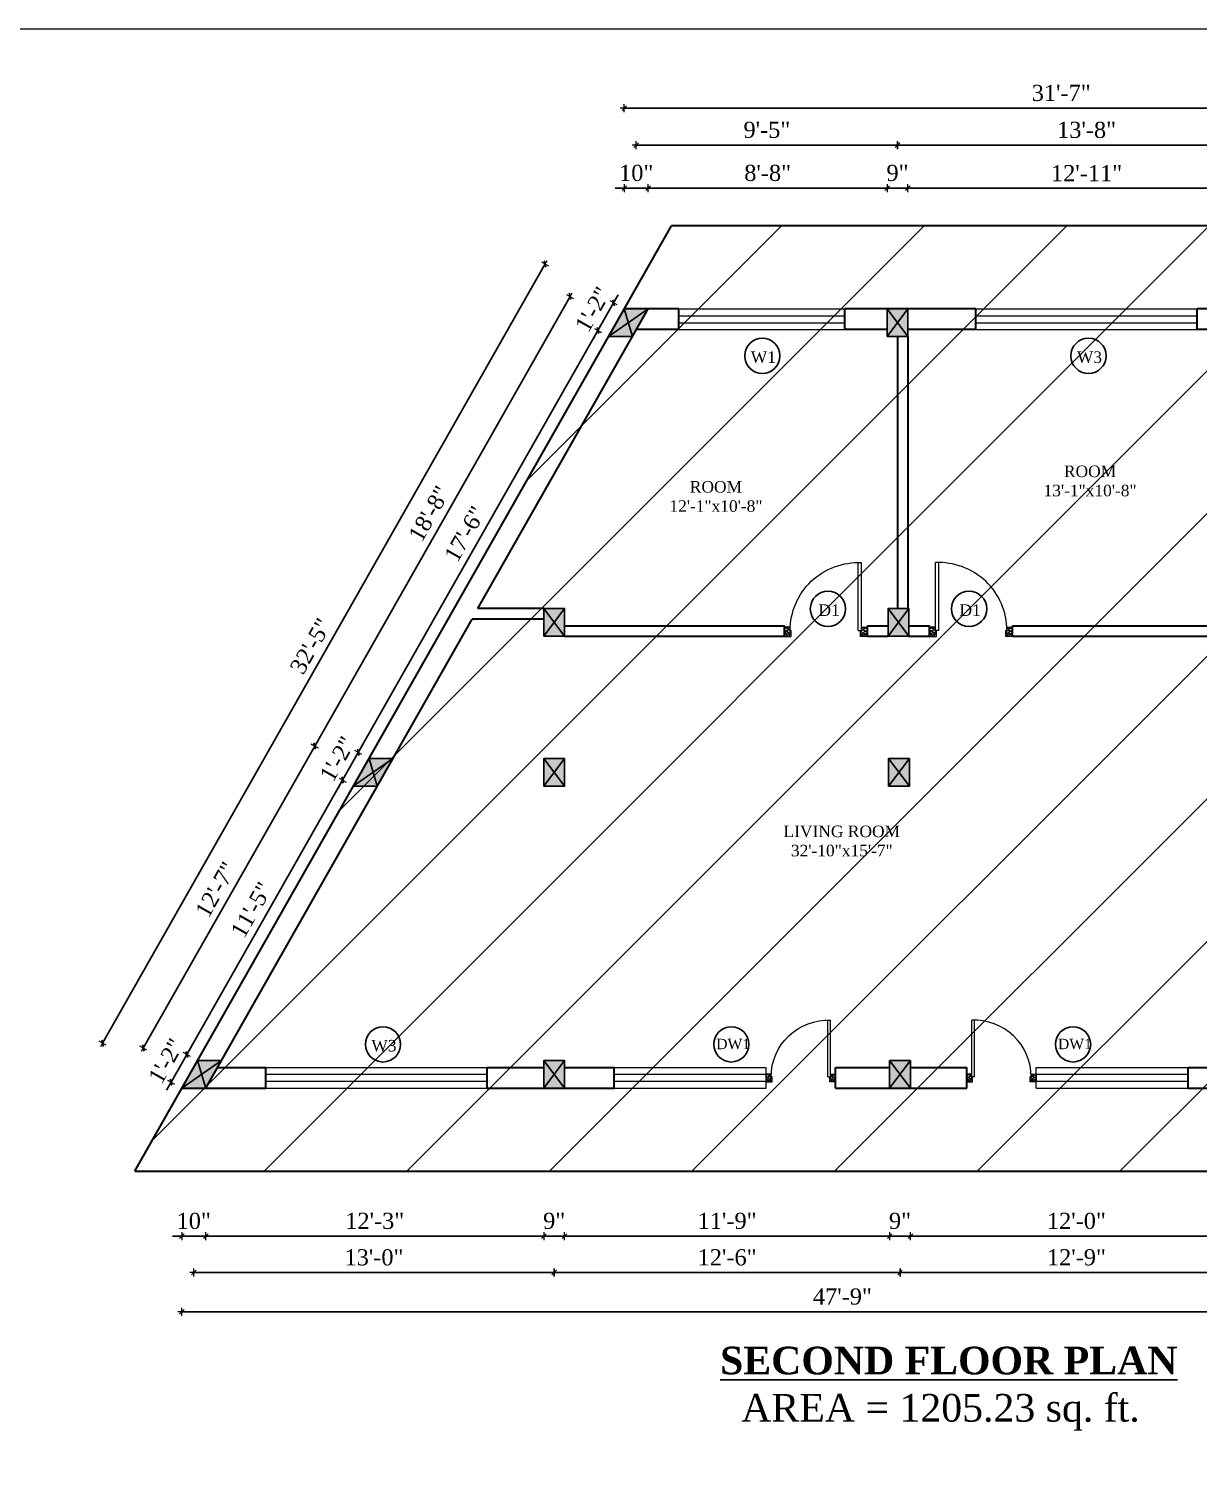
# Model space of a CAD drawing. Header units: inches. Extents: x 4069 to 291496, y -47643 to 12535.
# Drawn here: x 91860 to 92367, y 2355 to 2978 of the extents above; entities that cross this region are included whole.
import ezdxf

# ---------------------------------------------------------------- set-up
doc = ezdxf.new("R2010")
doc.units = ezdxf.units.IN
doc.header["$LTSCALE"] = 5
doc.header["$MEASUREMENT"] = 0
for name, color, linetype, lineweight in [('A-WALL', 7, 'Continuous', 9), ('Dimension', 7, 'Continuous', 18), ('DOOR', 62, 'Continuous', 0), ('Dw', 2, 'Continuous', 18), ('ele1', 21, 'Continuous', 20)]:
    doc.layers.add(name, color=color, linetype=linetype, lineweight=lineweight)
doc.layers.add('dim line', color=7, linetype='Continuous', lineweight=15, true_color=0xfab2b2)
doc.layers.add('TEXT', color=6, linetype='Continuous')
doc.layers.add('WALL', color=7, linetype='Continuous')
doc.styles.add('ordinary', font='times.ttf')
doc.dimstyles.new('Copy of 96', dxfattribs={"dimtxt": 7, "dimasz": 4, "dimexe": 0.5, "dimexo": 0.5, "dimgap": 3, "dimtad": 1, "dimdec": 1, "dimzin": 11, "dimdsep": 46, "dimlunit": 4, "dimtxsty": 'ordinary', "dimblk": 'OBLIQUE', "dimcen": 0.09, "dimse1": 1, "dimse2": 1, "dimclrt": 6, "dimazin": 0, "dimtfac": 1, "dimtdec": 1, "dimtix": 1, "dimtmove": 2, "dimatfit": 3, "dimldrblk": 'leader', "dimfxl": 0.5, "dimfxlon": 1, "dimtolj": 1, "dimtzin": 0, "dimarcsym": 0})

# ---------------------------------------------------------------- blocks, each defined once
blk = doc.blocks.new('c2a')
at = {"color": 1, "ltscale": 5}
for p, q in [((18091.63, 4625.76), (18084.82, 4613.76)), ((18101.98, 4625.76), (18091.63, 4625.76)), ((18095.17, 4613.76), (18101.98, 4625.76)), ((18084.82, 4613.76), (18095.17, 4613.76))]:
    blk.add_line(p, q, dxfattribs=at)
blk = doc.blocks.new('A$C27B36B59')
at = {"layer": 'DOOR'}
for p, q in [((0, 4), (0, 0)), ((2.5, 4), (0, 4)), ((0, 0), (3, 0)), ((2.5, 2.5), (2.5, 4)), ((3, 2.5), (2.5, 2.5)), ((3, 0), (3, 2.5))]:
    blk.add_line(p, q, dxfattribs=at)
for centre, radius, start, end in [((-1.4, -0.54), 4.75, 22.14107, 72.83803), ((1.34, 2.09), 1.64, 45.13802, 144.89476), ((2.21, 0.3), 2.49, 83.31492, 152.65798), ((0.13, 0.37), 2.05, 349.48753, 93.68048), ((1.96, -0.47), 2.01, 58.74475, 166.49498), ((-0.06, 0.32), 1.13, 343.54197, 86.94698), ((2.08, -0.4), 1.17, 38.28162, 160.15192)]:
    blk.add_arc(centre, radius, start, end, dxfattribs=at)
blk = doc.blocks.new('D2')
at = {"layer": 'DOOR'}
for p, q in [((74473.95, 24047.59), (74473.95, 24018.09)), ((74473.95, 24047.59), (74475.45, 24047.59)), ((74475.45, 24047.59), (74475.45, 24018.13))]:
    blk.add_line(p, q, dxfattribs=at)
blk.add_arc((74473.95, 24047.59), 29.5, 180, 272.9146, dxfattribs=at)
at = {"layer": 'DOOR', "xscale": -1, "rotation": 180}
blk.add_blockref('A$C27B36B59', (74441.95, 24050.09), dxfattribs=at)
at = {"layer": 'DOOR', "rotation": 180}
blk.add_blockref('A$C27B36B59', (74477.95, 24050.09), dxfattribs=at)
blk = doc.blocks.new('oblique')
at = {"color": 0, "lineweight": -2}
blk.add_line((0.25, 0.25), (-0.25, -0.25), dxfattribs=at)
at = {"layer": 'dim line', "lineweight": 9}
for p, q in [((-0.4375, 0), (0.4375, 0)), ((0, 0.4375), (0, -0.4375))]:
    blk.add_line(p, q, dxfattribs=at)
blk = doc.blocks.new('*D2034')
at = {"layer": 'A-WALL', "color": 0, "lineweight": -2, "ltscale": 50, "transparency": 16777216}
blk.add_line((92390.43, 2438.37), (92237.43, 2438.37), dxfattribs=at)
at = {"layer": 'Defpoints', "color": 0, "ltscale": 50, "transparency": 16777216}
for p in [(92237.43, 2518.3), (92390.43, 2518.3), (92237.43, 2438.37)]:
    blk.add_point(p, dxfattribs=at)
at = {"layer": 'A-WALL', "color": 0, "lineweight": -2, "ltscale": 50, "transparency": 16777216, "xscale": 4, "yscale": 4, "zscale": 4, "rotation": 180}
blk.add_blockref('oblique', (92237.43, 2438.37), dxfattribs=at)
at = {"layer": 'A-WALL', "color": 0, "lineweight": -2, "ltscale": 50, "transparency": 16777216, "xscale": 4, "yscale": 4, "zscale": 4}
blk.add_blockref('oblique', (92390.43, 2438.37), dxfattribs=at)
at = {"layer": 'A-WALL', "color": 6, "ltscale": 50, "transparency": 16777216, "insert": (92313.93, 2444.94), "char_height": 7, "attachment_point": 5, "style": 'ordinary'}
blk.add_mtext('\\A1;12\'-9"', dxfattribs=at)
blk = doc.blocks.new('_OBLIQUE')
at = {"color": 0, "linetype": 'ByBlock'}
blk.add_line((-0.5, -0.5), (0.5, 0.5), dxfattribs=at)
blk = doc.blocks.new('leader')
at = {"layer": 'Dimension'}
for p, q in [((0, -4.33), (0, 4.33)), ((-4.42, 0), (4.42, 0))]:
    blk.add_line(p, q, dxfattribs=at)
blk = doc.blocks.new('*D2035')
at = {"layer": 'A-WALL', "color": 0, "lineweight": -2, "ltscale": 50, "transparency": 16777216}
blk.add_line((92237.43, 2438.37), (92087.43, 2438.37), dxfattribs=at)
at = {"layer": 'Defpoints', "color": 0, "ltscale": 50, "transparency": 16777216}
for p in [(92087.43, 2518.3), (92237.43, 2518.3), (92087.43, 2438.37)]:
    blk.add_point(p, dxfattribs=at)
at = {"layer": 'A-WALL', "color": 0, "lineweight": -2, "ltscale": 50, "transparency": 16777216, "xscale": 4, "yscale": 4, "zscale": 4, "rotation": 180}
blk.add_blockref('oblique', (92087.43, 2438.37), dxfattribs=at)
at = {"layer": 'A-WALL', "color": 0, "lineweight": -2, "ltscale": 50, "transparency": 16777216, "xscale": 4, "yscale": 4, "zscale": 4}
blk.add_blockref('oblique', (92237.43, 2438.37), dxfattribs=at)
at = {"layer": 'A-WALL', "color": 6, "ltscale": 50, "transparency": 16777216, "insert": (92162.43, 2444.93), "char_height": 7, "attachment_point": 5, "style": 'ordinary'}
blk.add_mtext('\\A1;12\'-6"', dxfattribs=at)
blk = doc.blocks.new('*D2036')
at = {"layer": 'A-WALL', "color": 0, "lineweight": -2, "ltscale": 50, "transparency": 16777216}
blk.add_line((92087.43, 2438.37), (91931.1, 2438.37), dxfattribs=at)
at = {"layer": 'Defpoints', "color": 0, "ltscale": 50, "transparency": 16777216}
for p in [(91931.1, 2518.3), (92087.43, 2518.3), (91931.1, 2438.37)]:
    blk.add_point(p, dxfattribs=at)
at = {"layer": 'A-WALL', "color": 0, "lineweight": -2, "ltscale": 50, "transparency": 16777216, "xscale": 4, "yscale": 4, "zscale": 4, "rotation": 180}
blk.add_blockref('oblique', (91931.1, 2438.37), dxfattribs=at)
at = {"layer": 'A-WALL', "color": 0, "lineweight": -2, "ltscale": 50, "transparency": 16777216, "xscale": 4, "yscale": 4, "zscale": 4}
blk.add_blockref('oblique', (92087.43, 2438.37), dxfattribs=at)
at = {"layer": 'A-WALL', "color": 6, "ltscale": 50, "transparency": 16777216, "insert": (92009.27, 2444.93), "char_height": 7, "attachment_point": 5, "style": 'ordinary'}
blk.add_mtext('\\A1;13\'-0"', dxfattribs=at)
blk = doc.blocks.new('*D2037')
at = {"layer": 'A-WALL', "color": 0, "lineweight": -2, "ltscale": 50, "transparency": 16777216}
blk.add_line((92498.93, 2421.34), (91925.93, 2421.34), dxfattribs=at)
at = {"layer": 'Defpoints', "color": 0, "ltscale": 50, "transparency": 16777216}
for p in [(91925.93, 2518.3), (92498.93, 2518.3), (91925.93, 2421.34)]:
    blk.add_point(p, dxfattribs=at)
at = {"layer": 'A-WALL', "color": 0, "lineweight": -2, "ltscale": 50, "transparency": 16777216, "xscale": 4, "yscale": 4, "zscale": 4, "rotation": 180}
blk.add_blockref('oblique', (91925.93, 2421.34), dxfattribs=at)
at = {"layer": 'A-WALL', "color": 0, "lineweight": -2, "ltscale": 50, "transparency": 16777216, "xscale": 4, "yscale": 4, "zscale": 4}
blk.add_blockref('oblique', (92498.93, 2421.34), dxfattribs=at)
at = {"layer": 'A-WALL', "color": 6, "ltscale": 50, "transparency": 16777216, "insert": (92212.43, 2427.92), "char_height": 7, "attachment_point": 5, "style": 'ordinary'}
blk.add_mtext('\\A1;47\'-9"', dxfattribs=at)
blk = doc.blocks.new('*D2038')
at = {"layer": 'A-WALL', "color": 0, "lineweight": -2, "ltscale": 50, "transparency": 16777216}
for p, q in [((91928.1, 2532.93), (91930.07, 2536.41)), ((91921.28, 2520.93), (91928.1, 2532.93)), ((91921.28, 2520.93), (91919.31, 2517.46))]:
    blk.add_line(p, q, dxfattribs=at)
at = {"layer": 'Defpoints', "color": 0, "ltscale": 50, "transparency": 16777216}
for p in [(91928.1, 2532.93), (91932.74, 2530.3), (91925.93, 2518.3)]:
    blk.add_point(p, dxfattribs=at)
at = {"layer": 'A-WALL', "color": 0, "lineweight": -2, "ltscale": 50, "transparency": 16777216, "xscale": 4, "yscale": 4, "zscale": 4}
for p, rotation in [((91928.1, 2532.93), 240.4114854942634), ((91921.28, 2520.93), 60.41148549426335)]:
    blk.add_blockref('oblique', p, dxfattribs=dict(at, rotation=rotation))
at = {"layer": 'A-WALL', "color": 6, "ltscale": 50, "transparency": 16777216, "insert": (91919.04, 2530.14), "char_height": 7, "attachment_point": 5, "rotation": 60.41149, "style": 'ordinary'}
blk.add_mtext('\\A1;1\'-2"', dxfattribs=at)
blk = doc.blocks.new('*D2039')
at = {"layer": 'A-WALL', "color": 0, "lineweight": -2, "ltscale": 50, "transparency": 16777216}
blk.add_line((91928.1, 2532.93), (91995.67, 2651.93), dxfattribs=at)
at = {"layer": 'Defpoints', "color": 0, "ltscale": 50, "transparency": 16777216}
for p in [(91995.67, 2651.93), (92000.31, 2649.3), (91932.74, 2530.3)]:
    blk.add_point(p, dxfattribs=at)
at = {"layer": 'A-WALL', "color": 0, "lineweight": -2, "ltscale": 50, "transparency": 16777216, "xscale": 4, "yscale": 4, "zscale": 4}
for p, rotation in [((91995.67, 2651.93), 60.4114854945213), ((91928.1, 2532.93), 240.4114854945213)]:
    blk.add_blockref('oblique', p, dxfattribs=dict(at, rotation=rotation))
at = {"layer": 'A-WALL', "color": 6, "ltscale": 50, "transparency": 16777216, "insert": (91956.18, 2595.67), "char_height": 7, "attachment_point": 5, "rotation": 60.41149, "style": 'ordinary'}
blk.add_mtext('\\A1;11\'-5"', dxfattribs=at)
blk = doc.blocks.new('*D2040')
at = {"layer": 'A-WALL', "color": 0, "lineweight": -2, "ltscale": 50, "transparency": 16777216}
for p, q in [((92002.48, 2663.93), (92004.46, 2667.41)), ((91995.67, 2651.93), (92002.48, 2663.93)), ((91995.67, 2651.93), (91993.69, 2648.46))]:
    blk.add_line(p, q, dxfattribs=at)
at = {"layer": 'Defpoints', "color": 0, "ltscale": 50, "transparency": 16777216}
for p in [(92002.48, 2663.93), (92007.13, 2661.3), (92000.31, 2649.3)]:
    blk.add_point(p, dxfattribs=at)
at = {"layer": 'A-WALL', "color": 0, "lineweight": -2, "ltscale": 50, "transparency": 16777216, "xscale": 4, "yscale": 4, "zscale": 4}
for p, rotation in [((92002.48, 2663.93), 240.4114854945213), ((91995.67, 2651.93), 60.41148549452131)]:
    blk.add_blockref('oblique', p, dxfattribs=dict(at, rotation=rotation))
at = {"layer": 'A-WALL', "color": 6, "ltscale": 50, "transparency": 16777216, "insert": (91993.42, 2661.14), "char_height": 7, "attachment_point": 5, "rotation": 60.41149, "style": 'ordinary'}
blk.add_mtext('\\A1;1\'-2"', dxfattribs=at)
blk = doc.blocks.new('*D2041')
at = {"layer": 'A-WALL', "color": 0, "lineweight": -2, "ltscale": 50, "transparency": 16777216}
blk.add_line((92002.48, 2663.93), (92106.39, 2846.93), dxfattribs=at)
at = {"layer": 'Defpoints', "color": 0, "ltscale": 50, "transparency": 16777216}
for p in [(92106.39, 2846.93), (92111.04, 2844.3), (92007.13, 2661.3)]:
    blk.add_point(p, dxfattribs=at)
at = {"layer": 'A-WALL', "color": 0, "lineweight": -2, "ltscale": 50, "transparency": 16777216, "xscale": 4, "yscale": 4, "zscale": 4}
for p, rotation in [((92106.39, 2846.93), 60.4114854945213), ((92002.48, 2663.93), 240.4114854945213)]:
    blk.add_blockref('oblique', p, dxfattribs=dict(at, rotation=rotation))
at = {"layer": 'A-WALL', "color": 6, "ltscale": 50, "transparency": 16777216, "insert": (92048.72, 2758.68), "char_height": 7, "attachment_point": 5, "rotation": 60.41149, "style": 'ordinary'}
blk.add_mtext('\\A1;17\'-6"', dxfattribs=at)
blk = doc.blocks.new('*D2042')
at = {"layer": 'A-WALL', "color": 0, "lineweight": -2, "ltscale": 50, "transparency": 16777216}
for p, q in [((92106.39, 2846.93), (92113.2, 2858.93)), ((92113.2, 2858.93), (92115.18, 2862.41)), ((92106.39, 2846.93), (92104.42, 2843.46))]:
    blk.add_line(p, q, dxfattribs=at)
at = {"layer": 'Defpoints', "color": 0, "ltscale": 50, "transparency": 16777216}
for p in [(92113.2, 2858.93), (92117.85, 2856.3), (92111.04, 2844.3)]:
    blk.add_point(p, dxfattribs=at)
at = {"layer": 'A-WALL', "color": 0, "lineweight": -2, "ltscale": 50, "transparency": 16777216, "xscale": 4, "yscale": 4, "zscale": 4}
for p, rotation in [((92113.2, 2858.93), 240.4114854945213), ((92106.39, 2846.93), 60.41148549452131)]:
    blk.add_blockref('oblique', p, dxfattribs=dict(at, rotation=rotation))
at = {"layer": 'A-WALL', "color": 6, "ltscale": 50, "transparency": 16777216, "insert": (92104.15, 2856.14), "char_height": 7, "attachment_point": 5, "rotation": 60.41149, "style": 'ordinary'}
blk.add_mtext('\\A1;1\'-2"', dxfattribs=at)
blk = doc.blocks.new('*D2043')
at = {"layer": 'A-WALL', "color": 0, "lineweight": -2, "ltscale": 50, "transparency": 16777216}
blk.add_line((92094.31, 2861.73), (91983.59, 2666.73), dxfattribs=at)
at = {"layer": 'Defpoints', "color": 0, "ltscale": 50, "transparency": 16777216}
for p in [(92114.44, 2850.3), (91983.59, 2666.73), (92003.72, 2655.3)]:
    blk.add_point(p, dxfattribs=at)
at = {"layer": 'A-WALL', "color": 0, "lineweight": -2, "ltscale": 50, "transparency": 16777216, "xscale": 4, "yscale": 4, "zscale": 4}
for p, rotation in [((92094.31, 2861.73), 60.41148549426671), ((91983.59, 2666.73), 240.4114854942667)]:
    blk.add_blockref('oblique', p, dxfattribs=dict(at, rotation=rotation))
at = {"layer": 'A-WALL', "color": 6, "ltscale": 50, "transparency": 16777216, "insert": (92033.24, 2767.47), "char_height": 7, "attachment_point": 5, "rotation": 60.41149, "style": 'ordinary'}
blk.add_mtext('\\A1;18\'-8"', dxfattribs=at)
blk = doc.blocks.new('*D2044')
at = {"layer": 'A-WALL', "color": 0, "lineweight": -2, "ltscale": 50, "transparency": 16777216}
blk.add_line((91983.59, 2666.73), (91909.2, 2535.73), dxfattribs=at)
at = {"layer": 'Defpoints', "color": 0, "ltscale": 50, "transparency": 16777216}
for p in [(92003.72, 2655.3), (91909.2, 2535.73), (91929.34, 2524.3)]:
    blk.add_point(p, dxfattribs=at)
at = {"layer": 'A-WALL', "color": 0, "lineweight": -2, "ltscale": 50, "transparency": 16777216, "xscale": 4, "yscale": 4, "zscale": 4}
for p, rotation in [((91983.59, 2666.73), 60.41148549452131), ((91909.2, 2535.73), 240.4114854945213)]:
    blk.add_blockref('oblique', p, dxfattribs=dict(at, rotation=rotation))
at = {"layer": 'A-WALL', "color": 6, "ltscale": 50, "transparency": 16777216, "insert": (91940.68, 2604.47), "char_height": 7, "attachment_point": 5, "rotation": 60.41149, "style": 'ordinary'}
blk.add_mtext('\\A1;12\'-7"', dxfattribs=at)
blk = doc.blocks.new('*D2045')
at = {"layer": 'A-WALL', "color": 0, "lineweight": -2, "ltscale": 50, "transparency": 16777216}
blk.add_line((91891.56, 2537.81), (92083.48, 2875.81), dxfattribs=at)
at = {"layer": 'Defpoints', "color": 0, "ltscale": 50, "transparency": 16777216}
for p in [(92083.48, 2875.81), (92117.85, 2856.3), (91925.93, 2518.3)]:
    blk.add_point(p, dxfattribs=at)
at = {"layer": 'A-WALL', "color": 0, "lineweight": -2, "ltscale": 50, "transparency": 16777216, "xscale": 4, "yscale": 4, "zscale": 4}
for p, rotation in [((92083.48, 2875.81), 60.41148549426932), ((91891.56, 2537.81), 240.4114854942693)]:
    blk.add_blockref('oblique', p, dxfattribs=dict(at, rotation=rotation))
at = {"layer": 'A-WALL', "color": 6, "ltscale": 50, "transparency": 16777216, "insert": (91981.81, 2710.05), "char_height": 7, "attachment_point": 5, "rotation": 60.41149, "style": 'ordinary'}
blk.add_mtext('\\A1;32\'-5"', dxfattribs=at)
blk = doc.blocks.new('*D2046')
at = {"layer": 'A-WALL', "color": 0, "lineweight": -2, "ltscale": 50, "transparency": 16777216}
for p, q in [((92117.85, 2908.67), (92113.85, 2908.67)), ((92117.85, 2908.67), (92128.2, 2908.67)), ((92128.2, 2908.67), (92132.2, 2908.67))]:
    blk.add_line(p, q, dxfattribs=at)
at = {"layer": 'Defpoints', "color": 0, "ltscale": 50, "transparency": 16777216}
for p in [(92128.2, 2908.67), (92117.85, 2856.3), (92128.2, 2856.3)]:
    blk.add_point(p, dxfattribs=at)
at = {"layer": 'A-WALL', "color": 0, "lineweight": -2, "ltscale": 50, "transparency": 16777216, "xscale": 4, "yscale": 4, "zscale": 4}
blk.add_blockref('oblique', (92117.85, 2908.67), dxfattribs=at)
at = {"layer": 'A-WALL', "color": 0, "lineweight": -2, "ltscale": 50, "transparency": 16777216, "xscale": 4, "yscale": 4, "zscale": 4, "rotation": 180}
blk.add_blockref('oblique', (92128.2, 2908.67), dxfattribs=at)
at = {"layer": 'A-WALL', "color": 6, "ltscale": 50, "transparency": 16777216, "insert": (92123.02, 2915.23), "char_height": 7, "attachment_point": 5, "style": 'ordinary'}
blk.add_mtext('\\A1;10"', dxfattribs=at)
blk = doc.blocks.new('*D2047')
at = {"layer": 'A-WALL', "color": 0, "lineweight": -2, "ltscale": 50, "transparency": 16777216}
blk.add_line((92128.2, 2908.67), (92231.85, 2908.67), dxfattribs=at)
at = {"layer": 'Defpoints', "color": 0, "ltscale": 50, "transparency": 16777216}
for p in [(92231.85, 2908.67), (92128.2, 2856.3), (92231.85, 2856.3)]:
    blk.add_point(p, dxfattribs=at)
at = {"layer": 'A-WALL', "color": 0, "lineweight": -2, "ltscale": 50, "transparency": 16777216, "xscale": 4, "yscale": 4, "zscale": 4}
for p, rotation in [((92128.2, 2908.67), 180.0000000000261), ((92231.85, 2908.67), 2.605510395054913e-11)]:
    blk.add_blockref('oblique', p, dxfattribs=dict(at, rotation=rotation))
at = {"layer": 'A-WALL', "color": 6, "ltscale": 50, "transparency": 16777216, "insert": (92180.02, 2915.23), "char_height": 7, "attachment_point": 5, "style": 'ordinary'}
blk.add_mtext('\\A1;8\'-8"', dxfattribs=at)
blk = doc.blocks.new('*D2048')
at = {"layer": 'A-WALL', "color": 0, "lineweight": -2, "ltscale": 50, "transparency": 16777216}
for p, q in [((92231.85, 2908.67), (92227.85, 2908.67)), ((92231.85, 2908.67), (92240.85, 2908.67)), ((92240.85, 2908.67), (92244.85, 2908.67))]:
    blk.add_line(p, q, dxfattribs=at)
at = {"layer": 'Defpoints', "color": 0, "ltscale": 50, "transparency": 16777216}
for p in [(92240.85, 2908.67), (92231.85, 2856.3), (92240.85, 2856.3)]:
    blk.add_point(p, dxfattribs=at)
at = {"layer": 'A-WALL', "color": 0, "lineweight": -2, "ltscale": 50, "transparency": 16777216, "xscale": 4, "yscale": 4, "zscale": 4}
for p, rotation in [((92231.85, 2908.67), 2.605915483400167e-11), ((92240.85, 2908.67), 180.0000000000261)]:
    blk.add_blockref('oblique', p, dxfattribs=dict(at, rotation=rotation))
at = {"layer": 'A-WALL', "color": 6, "ltscale": 50, "transparency": 16777216, "insert": (92236.35, 2915.24), "char_height": 7, "attachment_point": 5, "style": 'ordinary'}
blk.add_mtext('\\A1;9"', dxfattribs=at)
blk = doc.blocks.new('*D2049')
at = {"layer": 'A-WALL', "color": 0, "lineweight": -2, "ltscale": 50, "transparency": 16777216}
blk.add_line((92240.85, 2908.67), (92395.85, 2908.67), dxfattribs=at)
at = {"layer": 'Defpoints', "color": 0, "ltscale": 50, "transparency": 16777216}
for p in [(92395.85, 2908.67), (92240.85, 2856.3), (92395.85, 2856.3)]:
    blk.add_point(p, dxfattribs=at)
at = {"layer": 'A-WALL', "color": 0, "lineweight": -2, "ltscale": 50, "transparency": 16777216, "xscale": 4, "yscale": 4, "zscale": 4}
for p, rotation in [((92240.85, 2908.67), 180.0000000000261), ((92395.85, 2908.67), 2.605510395054913e-11)]:
    blk.add_blockref('oblique', p, dxfattribs=dict(at, rotation=rotation))
at = {"layer": 'A-WALL', "color": 6, "ltscale": 50, "transparency": 16777216, "insert": (92318.35, 2915.17), "char_height": 7, "attachment_point": 5, "style": 'ordinary'}
blk.add_mtext('\\A1;12\'-11"', dxfattribs=at)
blk = doc.blocks.new('*D2054')
at = {"layer": 'A-WALL', "color": 0, "lineweight": -2, "ltscale": 50, "transparency": 16777216}
blk.add_line((92400.35, 2927.35), (92236.35, 2927.35), dxfattribs=at)
at = {"layer": 'Defpoints', "color": 0, "ltscale": 50, "transparency": 16777216}
for p in [(92236.35, 2927.35), (92236.35, 2856.3), (92400.35, 2856.3)]:
    blk.add_point(p, dxfattribs=at)
at = {"layer": 'A-WALL', "color": 0, "lineweight": -2, "ltscale": 50, "transparency": 16777216, "xscale": 4, "yscale": 4, "zscale": 4, "rotation": 180}
blk.add_blockref('oblique', (92236.35, 2927.35), dxfattribs=at)
at = {"layer": 'A-WALL', "color": 0, "lineweight": -2, "ltscale": 50, "transparency": 16777216, "xscale": 4, "yscale": 4, "zscale": 4}
blk.add_blockref('oblique', (92400.35, 2927.35), dxfattribs=at)
at = {"layer": 'A-WALL', "color": 6, "ltscale": 50, "transparency": 16777216, "insert": (92318.35, 2933.91), "char_height": 7, "attachment_point": 5, "style": 'ordinary'}
blk.add_mtext('\\A1;13\'-8"', dxfattribs=at)
blk = doc.blocks.new('*D2055')
at = {"layer": 'A-WALL', "color": 0, "lineweight": -2, "ltscale": 50, "transparency": 16777216}
blk.add_line((92236.35, 2927.35), (92123.02, 2927.35), dxfattribs=at)
at = {"layer": 'Defpoints', "color": 0, "ltscale": 50, "transparency": 16777216}
for p in [(92123.02, 2927.35), (92123.02, 2856.3), (92236.35, 2856.3)]:
    blk.add_point(p, dxfattribs=at)
at = {"layer": 'A-WALL', "color": 0, "lineweight": -2, "ltscale": 50, "transparency": 16777216, "xscale": 4, "yscale": 4, "zscale": 4, "rotation": 180}
blk.add_blockref('oblique', (92123.02, 2927.35), dxfattribs=at)
at = {"layer": 'A-WALL', "color": 0, "lineweight": -2, "ltscale": 50, "transparency": 16777216, "xscale": 4, "yscale": 4, "zscale": 4}
blk.add_blockref('oblique', (92236.35, 2927.35), dxfattribs=at)
at = {"layer": 'A-WALL', "color": 6, "ltscale": 50, "transparency": 16777216, "insert": (92179.69, 2933.92), "char_height": 7, "attachment_point": 5, "style": 'ordinary'}
blk.add_mtext('\\A1;9\'-5"', dxfattribs=at)
blk = doc.blocks.new('*D2056')
at = {"layer": 'A-WALL', "color": 0, "lineweight": -2, "ltscale": 50, "transparency": 16777216}
blk.add_line((92117.85, 2943.36), (92496.85, 2943.36), dxfattribs=at)
at = {"layer": 'Defpoints', "color": 0, "ltscale": 50, "transparency": 16777216}
for p in [(92496.85, 2943.36), (92117.85, 2856.3), (92496.85, 2856.3)]:
    blk.add_point(p, dxfattribs=at)
at = {"layer": 'A-WALL', "color": 0, "lineweight": -2, "ltscale": 50, "transparency": 16777216, "xscale": 4, "yscale": 4, "zscale": 4, "rotation": 180}
blk.add_blockref('oblique', (92117.85, 2943.36), dxfattribs=at)
at = {"layer": 'A-WALL', "color": 0, "lineweight": -2, "ltscale": 50, "transparency": 16777216, "xscale": 4, "yscale": 4, "zscale": 4}
blk.add_blockref('oblique', (92496.85, 2943.36), dxfattribs=at)
at = {"layer": 'A-WALL', "color": 6, "ltscale": 50, "transparency": 16777216, "insert": (92307.35, 2949.93), "char_height": 7, "attachment_point": 5, "style": 'ordinary'}
blk.add_mtext('\\A1;31\'-7"', dxfattribs=at)
blk = doc.blocks.new('*D2057')
at = {"layer": 'A-WALL', "color": 0, "lineweight": -2, "ltscale": 50, "transparency": 16777216}
for p, q in [((91925.93, 2454.17), (91921.93, 2454.17)), ((91925.93, 2454.17), (91936.28, 2454.17)), ((91936.28, 2454.17), (91940.28, 2454.17))]:
    blk.add_line(p, q, dxfattribs=at)
at = {"layer": 'Defpoints', "color": 0, "ltscale": 50, "transparency": 16777216}
for p in [(91925.93, 2518.3), (91936.28, 2518.3), (91936.28, 2454.17)]:
    blk.add_point(p, dxfattribs=at)
at = {"layer": 'A-WALL', "color": 0, "lineweight": -2, "ltscale": 50, "transparency": 16777216, "xscale": 4, "yscale": 4, "zscale": 4}
blk.add_blockref('oblique', (91925.93, 2454.17), dxfattribs=at)
at = {"layer": 'A-WALL', "color": 0, "lineweight": -2, "ltscale": 50, "transparency": 16777216, "xscale": 4, "yscale": 4, "zscale": 4, "rotation": 180}
blk.add_blockref('oblique', (91936.28, 2454.17), dxfattribs=at)
at = {"layer": 'A-WALL', "color": 6, "ltscale": 50, "transparency": 16777216, "insert": (91931.1, 2460.73), "char_height": 7, "attachment_point": 5, "style": 'ordinary'}
blk.add_mtext('\\A1;10"', dxfattribs=at)
blk = doc.blocks.new('*D2058')
at = {"layer": 'A-WALL', "color": 0, "lineweight": -2, "ltscale": 50, "transparency": 16777216}
blk.add_line((91936.28, 2454.17), (92082.93, 2454.17), dxfattribs=at)
at = {"layer": 'Defpoints', "color": 0, "ltscale": 50, "transparency": 16777216}
for p in [(91936.28, 2518.3), (92082.93, 2518.3), (92082.93, 2454.17)]:
    blk.add_point(p, dxfattribs=at)
at = {"layer": 'A-WALL', "color": 0, "lineweight": -2, "ltscale": 50, "transparency": 16777216, "xscale": 4, "yscale": 4, "zscale": 4, "rotation": 180}
blk.add_blockref('oblique', (91936.28, 2454.17), dxfattribs=at)
at = {"layer": 'A-WALL', "color": 0, "lineweight": -2, "ltscale": 50, "transparency": 16777216, "xscale": 4, "yscale": 4, "zscale": 4}
blk.add_blockref('oblique', (92082.93, 2454.17), dxfattribs=at)
at = {"layer": 'A-WALL', "color": 6, "ltscale": 50, "transparency": 16777216, "insert": (92009.6, 2460.73), "char_height": 7, "attachment_point": 5, "style": 'ordinary'}
blk.add_mtext('\\A1;12\'-3"', dxfattribs=at)
blk = doc.blocks.new('*D2059')
at = {"layer": 'A-WALL', "color": 0, "lineweight": -2, "ltscale": 50, "transparency": 16777216}
for p, q in [((92082.93, 2454.17), (92078.93, 2454.17)), ((92082.93, 2454.17), (92091.93, 2454.17)), ((92091.93, 2454.17), (92095.93, 2454.17))]:
    blk.add_line(p, q, dxfattribs=at)
at = {"layer": 'Defpoints', "color": 0, "ltscale": 50, "transparency": 16777216}
for p in [(92082.93, 2518.3), (92091.93, 2518.3), (92091.93, 2454.17)]:
    blk.add_point(p, dxfattribs=at)
at = {"layer": 'A-WALL', "color": 0, "lineweight": -2, "ltscale": 50, "transparency": 16777216, "xscale": 4, "yscale": 4, "zscale": 4}
blk.add_blockref('oblique', (92082.93, 2454.17), dxfattribs=at)
at = {"layer": 'A-WALL', "color": 0, "lineweight": -2, "ltscale": 50, "transparency": 16777216, "xscale": 4, "yscale": 4, "zscale": 4, "rotation": 180}
blk.add_blockref('oblique', (92091.93, 2454.17), dxfattribs=at)
at = {"layer": 'A-WALL', "color": 6, "ltscale": 50, "transparency": 16777216, "insert": (92087.43, 2460.74), "char_height": 7, "attachment_point": 5, "style": 'ordinary'}
blk.add_mtext('\\A1;9"', dxfattribs=at)
blk = doc.blocks.new('*D2060')
at = {"layer": 'A-WALL', "color": 0, "lineweight": -2, "ltscale": 50, "transparency": 16777216}
blk.add_line((92091.93, 2454.17), (92232.93, 2454.17), dxfattribs=at)
at = {"layer": 'Defpoints', "color": 0, "ltscale": 50, "transparency": 16777216}
for p in [(92091.93, 2518.3), (92232.93, 2518.3), (92232.93, 2454.17)]:
    blk.add_point(p, dxfattribs=at)
at = {"layer": 'A-WALL', "color": 0, "lineweight": -2, "ltscale": 50, "transparency": 16777216, "xscale": 4, "yscale": 4, "zscale": 4, "rotation": 180}
blk.add_blockref('oblique', (92091.93, 2454.17), dxfattribs=at)
at = {"layer": 'A-WALL', "color": 0, "lineweight": -2, "ltscale": 50, "transparency": 16777216, "xscale": 4, "yscale": 4, "zscale": 4}
blk.add_blockref('oblique', (92232.93, 2454.17), dxfattribs=at)
at = {"layer": 'A-WALL', "color": 6, "ltscale": 50, "transparency": 16777216, "insert": (92162.43, 2460.74), "char_height": 7, "attachment_point": 5, "style": 'ordinary'}
blk.add_mtext('\\A1;11\'-9"', dxfattribs=at)
blk = doc.blocks.new('*D2061')
at = {"layer": 'A-WALL', "color": 0, "lineweight": -2, "ltscale": 50, "transparency": 16777216}
for p, q in [((92232.93, 2454.17), (92228.93, 2454.17)), ((92232.93, 2454.17), (92241.93, 2454.17)), ((92241.93, 2454.17), (92245.93, 2454.17))]:
    blk.add_line(p, q, dxfattribs=at)
at = {"layer": 'Defpoints', "color": 0, "ltscale": 50, "transparency": 16777216}
for p in [(92232.93, 2518.3), (92241.93, 2518.3), (92241.93, 2454.17)]:
    blk.add_point(p, dxfattribs=at)
at = {"layer": 'A-WALL', "color": 0, "lineweight": -2, "ltscale": 50, "transparency": 16777216, "xscale": 4, "yscale": 4, "zscale": 4}
blk.add_blockref('oblique', (92232.93, 2454.17), dxfattribs=at)
at = {"layer": 'A-WALL', "color": 0, "lineweight": -2, "ltscale": 50, "transparency": 16777216, "xscale": 4, "yscale": 4, "zscale": 4, "rotation": 180}
blk.add_blockref('oblique', (92241.93, 2454.17), dxfattribs=at)
at = {"layer": 'A-WALL', "color": 6, "ltscale": 50, "transparency": 16777216, "insert": (92237.43, 2460.74), "char_height": 7, "attachment_point": 5, "style": 'ordinary'}
blk.add_mtext('\\A1;9"', dxfattribs=at)
blk = doc.blocks.new('*D2062')
at = {"layer": 'A-WALL', "color": 0, "lineweight": -2, "ltscale": 50, "transparency": 16777216}
blk.add_line((92241.93, 2454.17), (92385.93, 2454.17), dxfattribs=at)
at = {"layer": 'Defpoints', "color": 0, "ltscale": 50, "transparency": 16777216}
for p in [(92241.93, 2518.3), (92385.93, 2518.3), (92385.93, 2454.17)]:
    blk.add_point(p, dxfattribs=at)
at = {"layer": 'A-WALL', "color": 0, "lineweight": -2, "ltscale": 50, "transparency": 16777216, "xscale": 4, "yscale": 4, "zscale": 4, "rotation": 180}
blk.add_blockref('oblique', (92241.93, 2454.17), dxfattribs=at)
at = {"layer": 'A-WALL', "color": 0, "lineweight": -2, "ltscale": 50, "transparency": 16777216, "xscale": 4, "yscale": 4, "zscale": 4}
blk.add_blockref('oblique', (92385.93, 2454.17), dxfattribs=at)
at = {"layer": 'A-WALL', "color": 6, "ltscale": 50, "transparency": 16777216, "insert": (92313.93, 2460.73), "char_height": 7, "attachment_point": 5, "style": 'ordinary'}
blk.add_mtext('\\A1;12\'-0"', dxfattribs=at)

msp = doc.modelspace()

# ---------------------------------------------------------------- hatches: boundary and pattern name
at = {"layer": 'WALL', "linetype": 'ByBlock', "ltscale": 5, "true_color": 0xf8991e}
h = msp.add_hatch(dxfattribs=at)
h.set_pattern_fill('ANSI31', color=30, scale=350)
h.set_pattern_definition([(45, (83816.94, 5103.35), (-30.93592, 30.93592), [])])
h.paths.add_polyline_path([(91905.48764, 2482.29725), (92138.29136, 2892.29725), (92496.73934, 2892.29725), (92498.33849, 2614.29725), (92546.92894, 2614.29725), (92546.92894, 2524.29725), (92498.92894, 2524.29725), (92499.15036, 2482.29725)])
h = msp.add_hatch(color=30, dxfattribs=at)
h.dxf.hatch_style = 1
h.paths.add_polyline_path([(92119.618, 2850.29725), (92121.38595, 2844.29725), (92128.19971, 2856.29725)])
h.paths.add_polyline_path([(92119.618, 2850.29725), (92128.19971, 2856.29725), (92117.85005, 2856.29725)])
h.paths.add_polyline_path([(92117.85005, 2856.29725), (92111.03629, 2844.29725), (92119.618, 2850.29725)])
h.paths.add_polyline_path([(92119.618, 2850.29725), (92111.03629, 2844.29725), (92121.38595, 2844.29725)])
h = msp.add_hatch(color=30, dxfattribs=at)
h.dxf.hatch_style = 1
h.paths.add_polyline_path([(92236.34997, 2850.29725), (92231.84997, 2844.29725), (92240.84997, 2844.29725)])
h.paths.add_polyline_path([(92240.84997, 2844.29725), (92240.84997, 2856.29725), (92236.34997, 2850.29725)])
h.paths.add_polyline_path([(92236.34997, 2850.29725), (92240.84997, 2856.29725), (92231.84997, 2856.29725)])
h.paths.add_polyline_path([(92231.84997, 2856.29725), (92231.84997, 2844.29725), (92236.34997, 2850.29725)])
h = msp.add_hatch(color=30, dxfattribs=at)
h.dxf.hatch_style = 1
h.paths.add_polyline_path([(92087.42886, 2720.29725), (92082.92886, 2714.29725), (92091.92886, 2714.29725)])
h.paths.add_polyline_path([(92091.92886, 2714.29725), (92091.92886, 2726.29725), (92087.42886, 2720.29725)])
h.paths.add_polyline_path([(92087.42886, 2720.29725), (92091.92886, 2726.29725), (92082.92886, 2726.29725)])
h.paths.add_polyline_path([(92082.92886, 2726.29725), (92082.92886, 2714.29725), (92087.42886, 2720.29725)])
h = msp.add_hatch(color=30, dxfattribs=at)
h.dxf.hatch_style = 1
h.paths.add_polyline_path([(92236.7802, 2720.29725), (92232.2802, 2714.29725), (92241.2802, 2714.29725)])
h.paths.add_polyline_path([(92241.2802, 2714.29725), (92241.2802, 2726.29725), (92236.7802, 2720.29725)])
h.paths.add_polyline_path([(92236.7802, 2720.29725), (92241.2802, 2726.29725), (92232.2802, 2726.29725)])
h.paths.add_polyline_path([(92232.2802, 2726.29725), (92232.2802, 2714.29725), (92236.7802, 2720.29725)])
h = msp.add_hatch(color=30, dxfattribs=at)
h.dxf.hatch_style = 1
h.paths.add_polyline_path([(92008.89428, 2655.29725), (92010.66223, 2649.29725), (92017.47599, 2661.29725)])
h.paths.add_polyline_path([(92008.89428, 2655.29725), (92017.47599, 2661.29725), (92007.12634, 2661.29725)])
h.paths.add_polyline_path([(92007.12634, 2661.29725), (92000.31257, 2649.29725), (92008.89428, 2655.29725)])
h.paths.add_polyline_path([(92008.89428, 2655.29725), (92000.31257, 2649.29725), (92010.66223, 2649.29725)])
h = msp.add_hatch(color=30, dxfattribs=at)
h.dxf.hatch_style = 1
h.paths.add_polyline_path([(92087.42886, 2655.29725), (92082.92886, 2649.29725), (92091.92886, 2649.29725)])
h.paths.add_polyline_path([(92091.92886, 2649.29725), (92091.92886, 2661.29725), (92087.42886, 2655.29725)])
h.paths.add_polyline_path([(92087.42886, 2655.29725), (92091.92886, 2661.29725), (92082.92886, 2661.29725)])
h.paths.add_polyline_path([(92082.92886, 2661.29725), (92082.92886, 2649.29725), (92087.42886, 2655.29725)])
h = msp.add_hatch(color=30, dxfattribs=at)
h.dxf.hatch_style = 1
h.paths.add_polyline_path([(92236.99532, 2655.29725), (92232.49532, 2649.29725), (92241.49532, 2649.29725)])
h.paths.add_polyline_path([(92241.49532, 2649.29725), (92241.49532, 2661.29725), (92236.99532, 2655.29725)])
h.paths.add_polyline_path([(92236.99532, 2655.29725), (92241.49532, 2661.29725), (92232.49532, 2661.29725)])
h.paths.add_polyline_path([(92232.49532, 2661.29725), (92232.49532, 2649.29725), (92236.99532, 2655.29725)])
h = msp.add_hatch(color=30, dxfattribs=at)
h.dxf.hatch_style = 1
h.paths.add_polyline_path([(91934.51065, 2524.29725), (91936.2786, 2518.29725), (91943.09237, 2530.29725)])
h.paths.add_polyline_path([(91934.51065, 2524.29725), (91943.09237, 2530.29725), (91932.74271, 2530.29725)])
h.paths.add_polyline_path([(91932.74271, 2530.29725), (91925.92894, 2518.29725), (91934.51065, 2524.29725)])
h.paths.add_polyline_path([(91934.51065, 2524.29725), (91925.92894, 2518.29725), (91936.2786, 2518.29725)])
h = msp.add_hatch(color=30, dxfattribs=at)
h.dxf.hatch_style = 1
h.paths.add_polyline_path([(92087.42886, 2524.29725), (92082.92886, 2518.29725), (92091.92886, 2518.29725)])
h.paths.add_polyline_path([(92091.92886, 2518.29725), (92091.92886, 2530.29725), (92087.42886, 2524.29725)])
h.paths.add_polyline_path([(92087.42886, 2524.29725), (92091.92886, 2530.29725), (92082.92886, 2530.29725)])
h.paths.add_polyline_path([(92082.92886, 2530.29725), (92082.92886, 2518.29725), (92087.42886, 2524.29725)])
h = msp.add_hatch(color=30, dxfattribs=at)
h.dxf.hatch_style = 1
h.paths.add_polyline_path([(92237.42886, 2524.29725), (92232.92886, 2518.29725), (92241.92886, 2518.29725)])
h.paths.add_polyline_path([(92241.92886, 2518.29725), (92241.92886, 2530.29725), (92237.42886, 2524.29725)])
h.paths.add_polyline_path([(92237.42886, 2524.29725), (92241.92886, 2530.29725), (92232.92886, 2530.29725)])
h.paths.add_polyline_path([(92232.92886, 2530.29725), (92232.92886, 2518.29725), (92237.42886, 2524.29725)])

# ---------------------------------------------------------------- linework, layer by layer
at = {"color": 1, "ltscale": 5}
for p, q in [((92111.03629, 2844.29725), (92128.19971, 2856.29725)), ((92117.85005, 2856.29725), (92121.38595, 2844.29725)), ((92231.84997, 2844.29725), (92240.84997, 2856.29725)), ((92240.84997, 2844.29725), (92231.84997, 2856.29725)), ((92082.92886, 2714.29725), (92091.92886, 2726.29725)), ((92091.92886, 2714.29725), (92082.92886, 2726.29725)), ((92232.2802, 2714.29725), (92241.2802, 2726.29725)), ((92241.2802, 2714.29725), (92232.2802, 2726.29725)), ((92000.31257, 2649.29725), (92017.47599, 2661.29725)), ((92010.66223, 2649.29725), (92007.12634, 2661.29725)), ((92082.92886, 2649.29725), (92091.92886, 2661.29725)), ((92091.92886, 2649.29725), (92082.92886, 2661.29725)), ((92232.49532, 2649.29725), (92241.49532, 2661.29725)), ((92241.49532, 2649.29725), (92232.49532, 2661.29725)), ((91925.92894, 2518.29725), (91943.09237, 2530.29725)), ((91936.2786, 2518.29725), (91932.74271, 2530.29725)), ((92082.92886, 2518.29725), (92091.92886, 2530.29725)), ((92091.92886, 2518.29725), (92082.92886, 2530.29725)), ((92232.92886, 2518.29725), (92241.92886, 2530.29725)), ((92241.92886, 2518.29725), (92232.92886, 2530.29725))]:
    msp.add_line(p, q, dxfattribs=at)
at = {"layer": 'A-WALL', "lineweight": 30}
for p, q in [((91905.48764, 2482.29725), (92138.29136, 2892.29725)), ((92395.84997, 2892.29725), (92138.29136, 2892.29725)), ((92054.3839, 2726.29725), (92128.19971, 2856.29725)), ((92141.46968, 2856.29725), (92117.85005, 2856.29725)), ((92141.46968, 2847.29725), (92141.46968, 2856.29725)), ((92270.34997, 2856.29725), (92213.46968, 2856.29725)), ((92213.46968, 2847.29725), (92213.46968, 2856.29725)), ((92270.34997, 2847.29725), (92270.34997, 2856.29725)), ((92404.84997, 2856.29725), (92366.34997, 2856.29725)), ((92366.34997, 2847.29725), (92366.34997, 2856.29725)), ((92141.46968, 2847.29725), (92123.08939, 2847.29725)), ((92231.84997, 2847.29725), (92213.46968, 2847.29725)), ((92270.34997, 2847.29725), (92240.84997, 2847.29725)), ((92395.84997, 2847.29725), (92366.34997, 2847.29725)), ((92236.34997, 2844.29725), (92236.34997, 2726.29725)), ((92240.84997, 2844.29725), (92240.84997, 2726.29725)), ((91936.2786, 2518.29725), (92051.82874, 2721.79725)), ((92082.92886, 2721.79725), (92051.82874, 2721.79725)), ((92082.92886, 2726.29725), (92054.3839, 2726.29725)), ((92091.92886, 2718.79725), (92187.2802, 2718.79725)), ((92187.2802, 2714.29725), (92187.2802, 2718.79725)), ((92223.2802, 2718.79725), (92232.2802, 2718.79725)), ((92223.2802, 2714.29725), (92223.2802, 2718.79725)), ((92241.2802, 2718.79725), (92250.2802, 2718.79725)), ((92250.2802, 2714.29725), (92250.2802, 2718.79725)), ((92286.2802, 2718.79725), (92391.8937, 2718.79725)), ((92286.2802, 2714.29725), (92286.2802, 2718.79725)), ((92091.92886, 2714.29725), (92187.2802, 2714.29725)), ((92223.2802, 2714.29725), (92232.2802, 2714.29725)), ((92241.2802, 2714.29725), (92250.2802, 2714.29725)), ((92286.2802, 2714.29725), (92391.8937, 2714.29725)), ((91941.38893, 2527.29725), (91962.42894, 2527.29725)), ((91962.42894, 2518.29725), (91962.42894, 2527.29725)), ((92058.42894, 2527.29725), (92082.92886, 2527.29725)), ((92058.42894, 2518.29725), (92058.42894, 2527.29725)), ((92091.92886, 2527.29725), (92113.42894, 2527.29725)), ((92113.42894, 2518.29725), (92113.42894, 2527.29725)), ((92209.42894, 2527.29725), (92232.92886, 2527.29725)), ((92209.42894, 2518.29725), (92209.42894, 2527.29725)), ((92241.92886, 2527.29725), (92266.42894, 2527.29725)), ((92266.42894, 2518.29725), (92266.42894, 2527.29725)), ((92362.42894, 2527.29725), (92385.92886, 2527.29725)), ((92362.42894, 2518.29725), (92362.42894, 2527.29725)), ((91925.92894, 2518.29725), (91962.42894, 2518.29725)), ((92058.42894, 2518.29725), (92113.42894, 2518.29725)), ((92209.42894, 2518.29725), (92266.42894, 2518.29725)), ((92362.42894, 2518.29725), (92406.92894, 2518.29725)), ((91905.48764, 2482.29725), (92499.15036, 2482.29725))]:
    msp.add_line(p, q, dxfattribs=at)
at = {"layer": 'Dw', "color": 3}
for p, q in [((92141.46968, 2856.29725), (92213.46968, 2856.29725)), ((92141.46968, 2853.29725), (92213.46968, 2853.29725)), ((92270.34997, 2856.29725), (92366.34997, 2856.29725)), ((92270.34997, 2853.29725), (92366.34997, 2853.29725)), ((92141.46968, 2850.29725), (92213.46968, 2850.29725)), ((92141.46968, 2847.29725), (92213.46968, 2847.29725)), ((92270.34997, 2850.29725), (92366.34997, 2850.29725)), ((92270.34997, 2847.29725), (92366.34997, 2847.29725)), ((91962.42894, 2527.29725), (92058.42894, 2527.29725)), ((92058.42894, 2524.29725), (91962.42894, 2524.29725)), ((92113.42894, 2527.29725), (92179.42894, 2527.29725)), ((92179.42894, 2524.29725), (92113.42894, 2524.29725)), ((92179.42894, 2518.29725), (92179.42894, 2527.29725)), ((92296.42894, 2518.29725), (92296.42894, 2527.29725)), ((92296.42894, 2527.29725), (92362.42894, 2527.29725)), ((92362.42894, 2524.29725), (92296.42894, 2524.29725)), ((92058.42894, 2521.29725), (91962.42894, 2521.29725)), ((91962.42894, 2518.29725), (92058.42894, 2518.29725)), ((92179.42894, 2521.29725), (92113.42894, 2521.29725)), ((92113.42894, 2518.29725), (92179.42894, 2518.29725)), ((92362.42894, 2521.29725), (92296.42894, 2521.29725)), ((92296.42894, 2518.29725), (92362.42894, 2518.29725))]:
    msp.add_line(p, q, dxfattribs=at)
at = {"layer": 'ele1'}
msp.add_lwpolyline([(90199.57197, 2977.82099), (93284.53642, 2977.82099), (93284.53642, 822.48801), (90199.57197, 822.48801)], close=True, dxfattribs=at)
msp.add_lwpolyline([(90199.57197, 2977.82099), (93284.53642, 2977.82099), (93284.53642, 822.48801), (90199.57197, 822.48801)], close=True, dxfattribs=at)
at = {"layer": 'TEXT'}
for centre in [(92177.71941, 2835.94848), (92319.18305, 2835.94848), (92206.16474, 2726.21686), (92267.39566, 2726.21686), (92013.17603, 2537.32175), (92164.25518, 2537.32175), (92312.48279, 2537.32175)]:
    msp.add_circle(centre, 7.64038, dxfattribs=at)
at = {"layer": 'WALL', "color": 2, "linetype": 'ByBlock', "ltscale": 5}
for points in [[(92111.03629, 2844.29725), (92121.38595, 2844.29725), (92128.19971, 2856.29725), (92117.85005, 2856.29725)], [(92231.84997, 2844.29725), (92240.84997, 2844.29725), (92240.84997, 2856.29725), (92231.84997, 2856.29725)], [(92082.92886, 2714.29725), (92091.92886, 2714.29725), (92091.92886, 2726.29725), (92082.92886, 2726.29725)], [(92232.2802, 2714.29725), (92241.2802, 2714.29725), (92241.2802, 2726.29725), (92232.2802, 2726.29725)], [(92000.31257, 2649.29725), (92010.66223, 2649.29725), (92017.47599, 2661.29725), (92007.12634, 2661.29725)], [(92082.92886, 2649.29725), (92091.92886, 2649.29725), (92091.92886, 2661.29725), (92082.92886, 2661.29725)], [(92232.49532, 2649.29725), (92241.49532, 2649.29725), (92241.49532, 2661.29725), (92232.49532, 2661.29725)], [(91925.92894, 2518.29725), (91936.2786, 2518.29725), (91943.09237, 2530.29725), (91932.74271, 2530.29725)], [(92082.92886, 2518.29725), (92091.92886, 2518.29725), (92091.92886, 2530.29725), (92082.92886, 2530.29725)], [(92232.92886, 2518.29725), (92241.92886, 2518.29725), (92241.92886, 2530.29725), (92232.92886, 2530.29725)]]:
    msp.add_lwpolyline(points, close=True, dxfattribs=at)

# ---------------------------------------------------------------- block references
for p in [(74026.21707, -1769.46192), (73915.49335, -1964.46192), (73841.10972, -2095.46192)]:
    msp.add_blockref('c2a', p, dxfattribs=at)
at = {"layer": 'WALL', "color": 2, "linetype": 'ByBlock', "xscale": -1, "rotation": 180}
msp.add_blockref('D2', (17745.32898, 26764.38517), dxfattribs=at)
at = {"layer": 'WALL', "color": 2, "linetype": 'ByBlock', "rotation": 180}
msp.add_blockref('D2', (166728.23143, 26764.38517), dxfattribs=at)
at = {"layer": 'WALL', "color": 2, "linetype": 'ByBlock', "yscale": 0.8333000000000084, "zscale": 0.8333, "rotation": 180}
for p, xscale in [((30146.95219, 22562.06891), -0.8333000000002357), ((154328.9057, 22562.06891), 0.8332999999984168)]:
    msp.add_blockref('D2', p, dxfattribs=dict(at, xscale=xscale))

# ---------------------------------------------------------------- texts
at = {"layer": 'TEXT', "style": 'ordinary'}
for s, height, rotation, p in [('W1', 5, 0.00038808, (92172.68641, 2832.88436)), ('W3', 5, 0.00038808, (92314.15005, 2832.88436)), ('D1', 5, 359.99961192, (92202.06674, 2723.1528)), ('D1', 5, 0.00038808, (92263.24564, 2723.15275)), ('W3', 5, 0.00038808, (92008.14304, 2534.25764)), ('DW1', 4.5, 0.00038808, (92157.69387, 2535.25004)), ('DW1', 4.5, 0.00038808, (92305.92148, 2535.25004))]:
    msp.add_text(s, height=height, rotation=rotation, dxfattribs=at).set_placement(p)
at = {"layer": 'TEXT', "char_height": 5, "attachment_point": 8, "rotation": 359.99961192, "style": 'ordinary'}
for s, insert in [('ROOM\\P13\'-1"x10\'-8"', (92319.86092, 2774.94963)), ('ROOM\\P12\'-1"x10\'-8"', (92157.59048, 2768.22573)), ('LIVING ROOM\\P32\'-10"x15\'-7"', (92212.17916, 2618.8058))]:
    msp.add_mtext_dynamic_manual_height_columns(s, width=101.5687276, gutter_width=1720.71691, heights=[0], dxfattribs=dict(at, insert=insert))
at = {"layer": 'TEXT', "char_height": 12, "width": 219.8150831, "attachment_point": 8, "rotation": 359.99961192, "style": 'ordinary'}
for s, insert in [('{\\fTimes New Roman|b1|i0|c0|p18;\\LSECOND FLOOR PLAN}', (92258.57279, 2394.04978)), ('AREA = 1205.23 sq. ft.', (92254.98802, 2369.80903))]:
    msp.add_mtext(s, dxfattribs=dict(at, insert=insert))

# ---------------------------------------------------------------- dimensions: what is measured, and where the dimension line sits
at = {"layer": 'A-WALL', "ltscale": 50}
for base, p1, p2, picture, middle in [((92496.85005, 2943.36308), (92117.85005, 2856.29725), (92496.85005, 2856.29725), '*D2056', (92307.35005, 2949.93373)), ((92123.02488, 2927.34602), (92236.34997, 2856.29725), (92123.02488, 2856.29725), '*D2055', (92179.68743, 2933.91668)), ((92236.34997, 2927.34602), (92400.34997, 2856.29725), (92236.34997, 2856.29725), '*D2054', (92318.34997, 2933.90658)), ((91936.2786, 2454.1704), (91925.92894, 2518.29725), (91936.2786, 2518.29725), '*D2057', (91931.10377, 2460.73097)), ((91925.92894, 2421.34453), (92498.92894, 2518.29725), (91925.92894, 2518.29725), '*D2037', (92212.42894, 2427.91519)), ((91931.10377, 2438.36974), (92087.42886, 2518.29725), (91931.10377, 2518.29725), '*D2036', (92009.26631, 2444.9303)), ((92082.92886, 2454.1704), (91936.2786, 2518.29725), (92082.92886, 2518.29725), '*D2058', (92009.60373, 2460.73097)), ((92091.92886, 2454.1704), (92082.92886, 2518.29725), (92091.92886, 2518.29725), '*D2059', (92087.42886, 2460.74106)), ((92087.42886, 2438.36974), (92237.42886, 2518.29725), (92087.42886, 2518.29725), '*D2035', (92162.42886, 2444.9303)), ((92232.92886, 2454.1704), (92091.92886, 2518.29725), (92232.92886, 2518.29725), '*D2060', (92162.42886, 2460.74106)), ((92241.92886, 2454.1704), (92232.92886, 2518.29725), (92241.92886, 2518.29725), '*D2061', (92237.42886, 2460.74106)), ((92237.42886, 2438.36974), (92390.42886, 2518.29725), (92237.42886, 2518.29725), '*D2034', (92313.92886, 2444.94039)), ((92385.92886, 2454.1704), (92241.92886, 2518.29725), (92385.92886, 2518.29725), '*D2062', (92313.92886, 2460.73097))]:
    dim = msp.add_linear_dim(base=base, p1=p1, p2=p2, dimstyle='Copy of 96', override={"dimdec": 0, "dimblk": 'oblique', "dimtdec": 0, "dimarcsym": 1}, dxfattribs=at)
    dim.commit()
    dim.dimension.update_dxf_attribs({"geometry": picture, "text_midpoint": middle})
for p1, p2, distance, picture, middle in [((92117.85005, 2856.29725), (92128.19971, 2856.29725), 52.37244, '*D2046', (92123.02488, 2915.23025)), ((91925.92894, 2518.29725), (92117.85005, 2856.29725), 39.52759, '*D2045', (91981.81152, 2710.05409)), ((92114.44317, 2850.29725), (92003.71945, 2655.29725), -23.15088, '*D2043', (92033.24442, 2767.4678)), ((91925.92894, 2518.29725), (91932.74271, 2530.29725), 5.34192, '*D2038', (91919.03816, 2530.14441))]:
    dim = msp.add_aligned_dim(p1=p1, p2=p2, distance=distance, dimstyle='Copy of 96', override={"dimdec": 0, "dimblk": 'oblique', "dimtdec": 0, "dimarcsym": 1}, dxfattribs=at)
    dim.commit()
    dim.dimension.update_dxf_attribs({"geometry": picture, "text_midpoint": middle})
for base, p1, p2, angle, picture, middle in [((92231.84997, 2908.66969), (92128.19971, 2856.29725), (92231.84997, 2856.29725), 180, '*D2047', (92180.02484, 2915.23025)), ((92240.84997, 2908.66969), (92231.84997, 2856.29725), (92240.84997, 2856.29725), 180, '*D2048', (92236.34997, 2915.24035)), ((92395.84997, 2908.66969), (92240.84997, 2856.29725), (92395.84997, 2856.29725), 180, '*D2049', (92318.34997, 2915.16969)), ((92113.20475, 2858.93492), (92111.03629, 2844.29725), (92117.85005, 2856.29725), 240.41148549, '*D2042', (92104.14551, 2856.14441)), ((92106.39098, 2846.93492), (92007.12634, 2661.29725), (92111.03629, 2844.29725), 240.41148549, '*D2041', (92048.72221, 2758.6793)), ((92002.48103, 2663.93492), (92000.31257, 2649.29725), (92007.12634, 2661.29725), 240.41148549, '*D2040', (91993.42179, 2661.14441)), ((91909.20396, 2535.7284), (92003.71945, 2655.29725), (91929.33583, 2524.29725), 60.41148549, '*D2044', (91940.68197, 2604.47278)), ((91995.66727, 2651.93492), (91932.74271, 2530.29725), (92000.31257, 2649.29725), 240.41148549, '*D2039', (91956.17731, 2595.67431))]:
    dim = msp.add_linear_dim(base=base, p1=p1, p2=p2, angle=angle, dimstyle='Copy of 96', override={"dimdec": 0, "dimblk": 'oblique', "dimtdec": 0, "dimarcsym": 1}, dxfattribs=at)
    dim.commit()
    dim.dimension.update_dxf_attribs({"geometry": picture, "text_midpoint": middle})

doc.saveas('drawing.dxf')
